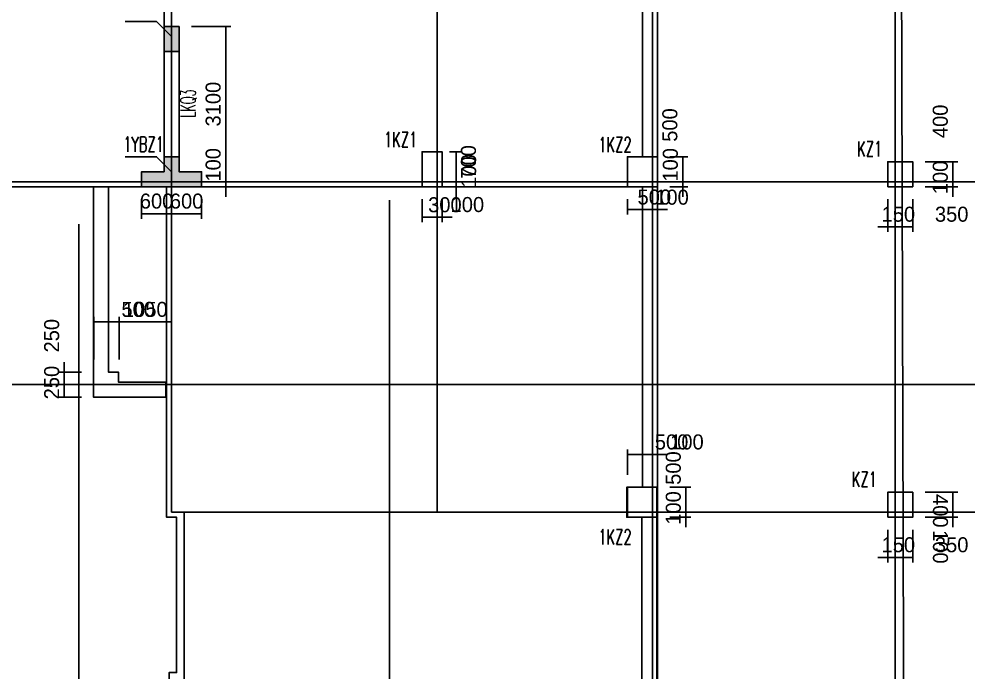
# Model space of a CAD drawing. Extents: x 387171 to 699106, y 11966 to 245688.
# Drawn here: x 639461 to 658430, y 207349 to 220388 of the extents above; entities that cross this region are included whole.
import ezdxf
from ezdxf.enums import TextEntityAlignment as Align

# ---------------------------------------------------------------- set-up
doc = ezdxf.new("R2010")
doc.units = 0
doc.header["$LTSCALE"] = 100
doc.header["$MEASUREMENT"] = 0
doc.linetypes.add('DASHED', pattern=[19.05, 12.7, -6.35])
for name, color, linetype in [('b边缘构件', 235, 'Continuous'), ('COLU', 7, 'Continuous'), ('colu-主楼', 7, 'Continuous'), ('COLU_DASH', 9, 'DASHED'), ('DIM', 3, 'Continuous'), ('DOTE', 253, 'Continuous'), ('NUM', 7, 'Continuous'), ('Q-TEXT', 2, 'Continuous'), ('TEXT', 7, 'Continuous'), ('THIN', 7, 'Continuous'), ('wall-主楼', 2, 'Continuous'), ('Y阴影', 254, 'Continuous'), ('小尺寸', 4, 'Continuous'), ('柱标注', 2, 'Continuous')]:
    doc.layers.add(name, color=color, linetype=linetype)
doc.styles.add('hztxt', font='hztxt')
doc.styles.get("Standard").update_dxf_attribs({"font": 'standard'})
doc.dimstyles.get("Standard").update_dxf_attribs({"dimtxt": 300, "dimasz": 100, "dimexe": 100, "dimexo": 250, "dimgap": 100, "dimtad": 0, "dimtoh": 1, "dimdec": 0, "dimdsep": 46, "dimcen": 0.09, "dimclrt": 7, "dimadec": 0, "dimazin": 0, "dimtfac": 1, "dimtdec": 4, "dimtofl": 0, "dimtmove": 0, "dimatfit": 3, "dimfxl": 1, "dimtolj": 1, "dimtzin": 0, "dimarcsym": 0})

# ---------------------------------------------------------------- blocks, each defined once
blk = doc.blocks.new('*D390')
at = {"layer": '小尺寸', "color": 0, "linetype": 'ByBlock', "lineweight": -2}
for p, q in [((643589, 216838), (643589, 217338)), ((643508, 217138), (643689, 217138)), ((643508, 217038), (643689, 217038))]:
    blk.add_line(p, q, dxfattribs=at)
for points in [[(643589, 217138), (643572, 217238), (643605, 217238)], [(643589, 217038), (643605, 216938), (643572, 216938)]]:
    blk.add_solid(points, dxfattribs=at)
at = {"layer": '小尺寸', "color": 7, "linetype": 'Continuous', "lineweight": -2, "insert": (643339, 217476), "char_height": 300, "width": 476.67, "attachment_point": 5, "rotation": 90, "style": 'hztxt'}
blk.add_mtext('100', dxfattribs=at)
blk = doc.blocks.new('*D1885')
at = {"layer": '小尺寸', "color": 0, "linetype": 'ByBlock', "lineweight": -2}
for p, q in [((642908, 220238), (643689, 220238)), ((643589, 217138), (643589, 220238)), ((643508, 217138), (643689, 217138))]:
    blk.add_line(p, q, dxfattribs=at)
for points in [[(643589, 220238), (643605, 220138), (643572, 220138)], [(643589, 217138), (643572, 217238), (643605, 217238)]]:
    blk.add_solid(points, dxfattribs=at)
at = {"layer": '小尺寸', "color": 7, "linetype": 'Continuous', "lineweight": -2, "insert": (643339, 218688), "char_height": 300, "width": 775, "attachment_point": 5, "rotation": 90, "style": 'hztxt'}
blk.add_mtext('3100', dxfattribs=at)
blk = doc.blocks.new('*D2382')
at = {"layer": '小尺寸', "color": 0, "linetype": 'ByBlock', "lineweight": -2}
for p, q in [((648188, 217338), (648188, 216838)), ((648058, 217138), (648288, 217138)), ((648058, 217038), (648288, 217038))]:
    blk.add_line(p, q, dxfattribs=at)
for points in [[(648188, 217138), (648172, 217238), (648205, 217238)], [(648188, 217038), (648205, 216938), (648172, 216938)]]:
    blk.add_solid(points, dxfattribs=at)
at = {"layer": '小尺寸', "color": 7, "linetype": 'Continuous', "lineweight": -2, "insert": (648441, 217353), "char_height": 300, "width": 476.67, "attachment_point": 5, "rotation": 90, "style": 'hztxt'}
blk.add_mtext('100', dxfattribs=at)
blk = doc.blocks.new('*D2335')
at = {"layer": '小尺寸', "color": 0, "linetype": 'ByBlock', "lineweight": -2}
for p, q in [((648058, 217738), (648288, 217738)), ((648188, 217038), (648188, 217738)), ((648058, 217038), (648288, 217038))]:
    blk.add_line(p, q, dxfattribs=at)
for points in [[(648188, 217738), (648205, 217638), (648172, 217638)], [(648188, 217038), (648172, 217138), (648205, 217138)]]:
    blk.add_solid(points, dxfattribs=at)
at = {"layer": '小尺寸', "color": 7, "linetype": 'Continuous', "lineweight": -2, "insert": (648437, 217535), "char_height": 300, "width": 566.67, "attachment_point": 5, "rotation": 90, "style": 'hztxt'}
blk.add_mtext('700', dxfattribs=at)
blk = doc.blocks.new('*D1889')
at = {"layer": '小尺寸', "color": 0, "linetype": 'ByBlock', "lineweight": -2}
for p, q in [((647808, 216788), (647808, 216328)), ((647908, 216788), (647908, 216328)), ((648108, 216428), (647608, 216428))]:
    blk.add_line(p, q, dxfattribs=at)
for points in [[(647808, 216428), (647708, 216411), (647708, 216444)], [(647908, 216428), (648008, 216444), (648008, 216411)]]:
    blk.add_solid(points, dxfattribs=at)
at = {"layer": '小尺寸', "color": 7, "linetype": 'Continuous', "lineweight": -2, "insert": (648414, 216681), "char_height": 300, "width": 476.67, "attachment_point": 5, "rotation": 360, "style": 'hztxt'}
blk.add_mtext('100', dxfattribs=at)
blk = doc.blocks.new('*D1474')
at = {"layer": '小尺寸', "color": 0, "linetype": 'ByBlock', "lineweight": -2}
for p, q in [((647508, 216788), (647508, 216328)), ((647808, 216788), (647808, 216328)), ((647808, 216428), (647508, 216428))]:
    blk.add_line(p, q, dxfattribs=at)
for points in [[(647508, 216428), (647608, 216444), (647608, 216411)], [(647808, 216428), (647708, 216411), (647708, 216444)]]:
    blk.add_solid(points, dxfattribs=at)
at = {"layer": '小尺寸', "color": 7, "linetype": 'Continuous', "lineweight": -2, "insert": (647965, 216677), "char_height": 300, "width": 566.67, "attachment_point": 5, "rotation": 360, "style": 'hztxt'}
blk.add_mtext('300', dxfattribs=at)
blk = doc.blocks.new('*D2387')
at = {"layer": '小尺寸', "color": 0, "linetype": 'ByBlock', "lineweight": -2}
for p, q in [((651608, 216788), (651608, 216483)), ((652108, 216788), (652108, 216483)), ((651608, 216583), (652108, 216583))]:
    blk.add_line(p, q, dxfattribs=at)
for points in [[(651608, 216583), (651708, 216599), (651708, 216566)], [(652108, 216583), (652008, 216566), (652008, 216599)]]:
    blk.add_solid(points, dxfattribs=at)
at = {"layer": '小尺寸', "color": 7, "linetype": 'Continuous', "lineweight": -2, "insert": (652146, 216831), "char_height": 300, "width": 566.67, "attachment_point": 5, "style": 'hztxt'}
blk.add_mtext('500', dxfattribs=at)
blk = doc.blocks.new('*D2338')
at = {"layer": '小尺寸', "color": 0, "linetype": 'ByBlock', "lineweight": -2}
for p, q in [((652108, 216788), (652108, 216483)), ((652208, 216788), (652208, 216483)), ((651908, 216583), (652408, 216583))]:
    blk.add_line(p, q, dxfattribs=at)
for points in [[(652108, 216583), (652008, 216566), (652008, 216599)], [(652208, 216583), (652308, 216599), (652308, 216566)]]:
    blk.add_solid(points, dxfattribs=at)
at = {"layer": '小尺寸', "color": 7, "linetype": 'Continuous', "lineweight": -2, "insert": (652500, 216828), "char_height": 300, "width": 476.67, "attachment_point": 5, "style": 'hztxt'}
blk.add_mtext('100', dxfattribs=at)
blk = doc.blocks.new('*D1891')
at = {"layer": '小尺寸', "color": 0, "linetype": 'ByBlock', "lineweight": -2}
for p, q in [((652718, 216838), (652718, 217338)), ((652458, 217138), (652818, 217138)), ((652458, 217038), (652818, 217038))]:
    blk.add_line(p, q, dxfattribs=at)
for points in [[(652718, 217138), (652701, 217238), (652734, 217238)], [(652718, 217038), (652734, 216938), (652701, 216938)]]:
    blk.add_solid(points, dxfattribs=at)
at = {"layer": '小尺寸', "color": 7, "linetype": 'Continuous', "lineweight": -2, "insert": (652468, 217476), "char_height": 300, "width": 476.67, "attachment_point": 5, "rotation": 90, "style": 'hztxt'}
blk.add_mtext('100', dxfattribs=at)
blk = doc.blocks.new('*D1477')
at = {"layer": '小尺寸', "color": 0, "linetype": 'ByBlock', "lineweight": -2}
for p, q in [((652458, 217638), (652818, 217638)), ((652718, 217138), (652718, 217638)), ((652458, 217138), (652818, 217138))]:
    blk.add_line(p, q, dxfattribs=at)
for points in [[(652718, 217638), (652734, 217538), (652701, 217538)], [(652718, 217138), (652701, 217238), (652734, 217238)]]:
    blk.add_solid(points, dxfattribs=at)
at = {"layer": '小尺寸', "color": 7, "linetype": 'Continuous', "lineweight": -2, "insert": (652458, 218271), "char_height": 300, "width": 566.67, "attachment_point": 5, "rotation": 90, "style": 'hztxt'}
blk.add_mtext('500', dxfattribs=at)
blk = doc.blocks.new('*D1411')
at = {"layer": '小尺寸', "color": 0, "linetype": 'ByBlock', "lineweight": -2}
for p, q in [((651608, 211288), (651608, 211791)), ((652108, 211288), (652108, 211791)), ((651608, 211691), (652108, 211691))]:
    blk.add_line(p, q, dxfattribs=at)
for points in [[(651608, 211691), (651708, 211707), (651708, 211674)], [(652108, 211691), (652008, 211674), (652008, 211707)]]:
    blk.add_solid(points, dxfattribs=at)
at = {"layer": '小尺寸', "color": 7, "linetype": 'Continuous', "lineweight": -2, "insert": (652491, 211941), "char_height": 300, "width": 566.67, "attachment_point": 5, "style": 'hztxt'}
blk.add_mtext('500', dxfattribs=at)
blk = doc.blocks.new('*D1363')
at = {"layer": '小尺寸', "color": 0, "linetype": 'ByBlock', "lineweight": -2}
for p, q in [((652108, 211288), (652108, 211791)), ((652208, 211288), (652208, 211791)), ((651908, 211691), (652408, 211691))]:
    blk.add_line(p, q, dxfattribs=at)
for points in [[(652108, 211691), (652008, 211674), (652008, 211707)], [(652208, 211691), (652308, 211707), (652308, 211674)]]:
    blk.add_solid(points, dxfattribs=at)
at = {"layer": '小尺寸', "color": 7, "linetype": 'Continuous', "lineweight": -2, "insert": (652798, 211941), "char_height": 300, "width": 476.67, "attachment_point": 5, "style": 'hztxt'}
blk.add_mtext('100', dxfattribs=at)
blk = doc.blocks.new('*D924')
at = {"layer": '小尺寸', "color": 0, "linetype": 'ByBlock', "lineweight": -2}
for p, q in [((652777, 210238), (652777, 210738)), ((652458, 210538), (652877, 210538)), ((652458, 210438), (652877, 210438))]:
    blk.add_line(p, q, dxfattribs=at)
for points in [[(652777, 210538), (652761, 210638), (652794, 210638)], [(652777, 210438), (652794, 210338), (652761, 210338)]]:
    blk.add_solid(points, dxfattribs=at)
at = {"layer": '小尺寸', "color": 7, "linetype": 'Continuous', "lineweight": -2, "insert": (652527, 210624), "char_height": 300, "width": 476.67, "attachment_point": 5, "rotation": 90, "style": 'hztxt'}
blk.add_mtext('100', dxfattribs=at)
blk = doc.blocks.new('*D513')
at = {"layer": '小尺寸', "color": 0, "linetype": 'ByBlock', "lineweight": -2}
for p, q in [((652458, 211038), (652877, 211038)), ((652777, 210538), (652777, 211038)), ((652458, 210538), (652877, 210538))]:
    blk.add_line(p, q, dxfattribs=at)
for points in [[(652777, 211038), (652794, 210938), (652761, 210938)], [(652777, 210538), (652761, 210638), (652794, 210638)]]:
    blk.add_solid(points, dxfattribs=at)
at = {"layer": '小尺寸', "color": 7, "linetype": 'Continuous', "lineweight": -2, "insert": (652527, 211421), "char_height": 300, "width": 566.67, "attachment_point": 5, "rotation": 90, "style": 'hztxt'}
blk.add_mtext('500', dxfattribs=at)
blk = doc.blocks.new('*D2505')
at = {"layer": '小尺寸', "color": 0, "linetype": 'ByBlock', "lineweight": -2}
for p, q in [((642508, 216788), (642508, 216400)), ((643108, 216788), (643108, 216400)), ((642508, 216500), (643108, 216500))]:
    blk.add_line(p, q, dxfattribs=at)
for points in [[(642508, 216500), (642608, 216517), (642608, 216483)], [(643108, 216500), (643008, 216483), (643008, 216517)]]:
    blk.add_solid(points, dxfattribs=at)
at = {"layer": '小尺寸', "color": 7, "linetype": 'Continuous', "lineweight": -2, "insert": (642808, 216750), "char_height": 300, "width": 556.67, "attachment_point": 5, "style": 'hztxt'}
blk.add_mtext('600', dxfattribs=at)
blk = doc.blocks.new('*D2062')
at = {"layer": '小尺寸', "color": 0, "linetype": 'ByBlock', "lineweight": -2}
for p, q in [((641908, 216788), (641908, 216400)), ((642508, 216788), (642508, 216400)), ((641908, 216500), (642508, 216500))]:
    blk.add_line(p, q, dxfattribs=at)
for points in [[(641908, 216500), (642008, 216517), (642008, 216483)], [(642508, 216500), (642408, 216483), (642408, 216517)]]:
    blk.add_solid(points, dxfattribs=at)
at = {"layer": '小尺寸', "color": 7, "linetype": 'Continuous', "lineweight": -2, "insert": (642208, 216750), "char_height": 300, "width": 556.67, "attachment_point": 5, "style": 'hztxt'}
blk.add_mtext('600', dxfattribs=at)
blk = doc.blocks.new('*D1646')
at = {"layer": 'DIM', "color": 0, "linetype": 'ByBlock', "lineweight": -2}
for p, q in [((640958, 213588), (640958, 214438)), ((641458, 213588), (641458, 214438)), ((640958, 214338), (641458, 214338))]:
    blk.add_line(p, q, dxfattribs=at)
for points in [[(640958, 214338), (641058, 214355), (641058, 214321)], [(641458, 214338), (641358, 214321), (641358, 214355)]]:
    blk.add_solid(points, dxfattribs=at)
at = {"layer": 'DIM', "color": 7, "linetype": 'Continuous', "lineweight": -2, "insert": (641841, 214588), "char_height": 300, "width": 566.67, "attachment_point": 5, "style": 'hztxt'}
blk.add_mtext('500', dxfattribs=at)
blk = doc.blocks.new('*D1223')
at = {"layer": 'DIM', "color": 0, "linetype": 'ByBlock', "lineweight": -2}
for p, q in [((640365, 213538), (640365, 212888)), ((640708, 213338), (640265, 213338)), ((640708, 213088), (640265, 213088))]:
    blk.add_line(p, q, dxfattribs=at)
for points in [[(640365, 213338), (640349, 213438), (640382, 213438)], [(640365, 213088), (640382, 212988), (640349, 212988)]]:
    blk.add_solid(points, dxfattribs=at)
at = {"layer": 'DIM', "color": 7, "linetype": 'Continuous', "lineweight": -2, "insert": (640115, 214064), "char_height": 300, "width": 566.67, "attachment_point": 5, "rotation": 90, "style": 'hztxt'}
blk.add_mtext('250', dxfattribs=at)
blk = doc.blocks.new('*D791')
at = {"layer": 'DIM', "color": 0, "linetype": 'ByBlock', "lineweight": -2}
for p, q in [((640708, 213088), (640265, 213088)), ((640365, 213088), (640365, 212838)), ((640708, 212838), (640265, 212838))]:
    blk.add_line(p, q, dxfattribs=at)
for points in [[(640365, 213088), (640382, 212988), (640349, 212988)], [(640365, 212838), (640349, 212938), (640382, 212938)]]:
    blk.add_solid(points, dxfattribs=at)
at = {"layer": 'DIM', "color": 7, "linetype": 'Continuous', "lineweight": -2, "insert": (640115, 213128), "char_height": 300, "width": 566.67, "attachment_point": 5, "rotation": 90, "style": 'hztxt'}
blk.add_mtext('250', dxfattribs=at)
blk = doc.blocks.new('*D684')
at = {"layer": 'DIM', "color": 0, "linetype": 'ByBlock', "lineweight": -2}
for p, q in [((656808, 210188), (656808, 209538)), ((656958, 210188), (656958, 209538)), ((656608, 209638), (657158, 209638))]:
    blk.add_line(p, q, dxfattribs=at)
for points in [[(656808, 209638), (656708, 209621), (656708, 209655)], [(656958, 209638), (657058, 209655), (657058, 209621)]]:
    blk.add_solid(points, dxfattribs=at)
at = {"layer": 'DIM', "color": 7, "linetype": 'Continuous', "lineweight": -2, "insert": (657019, 209888), "char_height": 300, "width": 476.67, "attachment_point": 5, "style": 'hztxt'}
blk.add_mtext('150', dxfattribs=at)
blk = doc.blocks.new('*D1147')
at = {"layer": 'DIM', "color": 0, "linetype": 'ByBlock', "lineweight": -2}
for p, q in [((656958, 210188), (656958, 209538)), ((657308, 210188), (657308, 209538)), ((656958, 209638), (657308, 209638))]:
    blk.add_line(p, q, dxfattribs=at)
for points in [[(656958, 209638), (657058, 209655), (657058, 209621)], [(657308, 209638), (657208, 209621), (657208, 209655)]]:
    blk.add_solid(points, dxfattribs=at)
at = {"layer": 'DIM', "color": 7, "linetype": 'Continuous', "lineweight": -2, "insert": (658084, 209888), "char_height": 300, "width": 566.67, "attachment_point": 5, "style": 'hztxt'}
blk.add_mtext('350', dxfattribs=at)
blk = doc.blocks.new('*D734')
at = {"layer": 'DIM', "color": 0, "linetype": 'ByBlock', "lineweight": -2}
for p, q in [((658108, 210238), (658108, 210738)), ((657558, 210538), (658208, 210538)), ((657558, 210438), (658208, 210438))]:
    blk.add_line(p, q, dxfattribs=at)
for points in [[(658108, 210538), (658091, 210638), (658125, 210638)], [(658108, 210438), (658125, 210338), (658091, 210338)]]:
    blk.add_solid(points, dxfattribs=at)
at = {"layer": 'DIM', "color": 7, "linetype": 'Continuous', "lineweight": -2, "insert": (657858, 209848), "char_height": 300, "width": 476.67, "attachment_point": 5, "rotation": 270, "style": 'hztxt'}
blk.add_mtext('100', dxfattribs=at)
blk = doc.blocks.new('*D290')
at = {"layer": 'DIM', "color": 0, "linetype": 'ByBlock', "lineweight": -2}
for p, q in [((657558, 210938), (658208, 210938)), ((658108, 210538), (658108, 210938)), ((657558, 210538), (658208, 210538))]:
    blk.add_line(p, q, dxfattribs=at)
for points in [[(658108, 210938), (658125, 210838), (658091, 210838)], [(658108, 210538), (658091, 210638), (658125, 210638)]]:
    blk.add_solid(points, dxfattribs=at)
at = {"layer": 'DIM', "color": 7, "linetype": 'Continuous', "lineweight": -2, "insert": (657858, 210568), "char_height": 300, "width": 576.67, "attachment_point": 5, "rotation": 270, "style": 'hztxt'}
blk.add_mtext('400', dxfattribs=at)
blk = doc.blocks.new('*D1901')
at = {"layer": 'DIM', "color": 0, "linetype": 'ByBlock', "lineweight": -2}
for p, q in [((656808, 216788), (656808, 216138)), ((656958, 216788), (656958, 216138)), ((656608, 216238), (657158, 216238))]:
    blk.add_line(p, q, dxfattribs=at)
for points in [[(656808, 216238), (656708, 216221), (656708, 216255)], [(656958, 216238), (657058, 216255), (657058, 216221)]]:
    blk.add_solid(points, dxfattribs=at)
at = {"layer": 'DIM', "color": 7, "linetype": 'Continuous', "lineweight": -2, "insert": (657019, 216488), "char_height": 300, "width": 476.67, "attachment_point": 5, "style": 'hztxt'}
blk.add_mtext('150', dxfattribs=at)
blk = doc.blocks.new('*D1453')
at = {"layer": 'DIM', "color": 0, "linetype": 'ByBlock', "lineweight": -2}
for p, q in [((656958, 216788), (656958, 216138)), ((657308, 216788), (657308, 216138)), ((656958, 216238), (657308, 216238))]:
    blk.add_line(p, q, dxfattribs=at)
for points in [[(656958, 216238), (657058, 216255), (657058, 216221)], [(657308, 216238), (657208, 216221), (657208, 216255)]]:
    blk.add_solid(points, dxfattribs=at)
at = {"layer": 'DIM', "color": 7, "linetype": 'Continuous', "lineweight": -2, "insert": (658084, 216488), "char_height": 300, "width": 566.67, "attachment_point": 5, "style": 'hztxt'}
blk.add_mtext('350', dxfattribs=at)
blk = doc.blocks.new('*D1417')
at = {"layer": 'DIM', "color": 0, "linetype": 'ByBlock', "lineweight": -2}
for p, q in [((658108, 216838), (658108, 217338)), ((657558, 217138), (658208, 217138)), ((657558, 217038), (658208, 217038))]:
    blk.add_line(p, q, dxfattribs=at)
for points in [[(658108, 217138), (658091, 217238), (658125, 217238)], [(658108, 217038), (658125, 216938), (658091, 216938)]]:
    blk.add_solid(points, dxfattribs=at)
at = {"layer": 'DIM', "color": 7, "linetype": 'Continuous', "lineweight": -2, "insert": (657858, 217224), "char_height": 300, "width": 476.67, "attachment_point": 5, "rotation": 90, "style": 'hztxt'}
blk.add_mtext('100', dxfattribs=at)
blk = doc.blocks.new('*D940')
at = {"layer": 'DIM', "color": 0, "linetype": 'ByBlock', "lineweight": -2}
for p, q in [((657558, 217538), (658208, 217538)), ((658108, 217138), (658108, 217538)), ((657558, 217138), (658208, 217138))]:
    blk.add_line(p, q, dxfattribs=at)
for points in [[(658108, 217538), (658125, 217438), (658091, 217438)], [(658108, 217138), (658091, 217238), (658125, 217238)]]:
    blk.add_solid(points, dxfattribs=at)
at = {"layer": 'DIM', "color": 7, "linetype": 'Continuous', "lineweight": -2, "insert": (657858, 218344), "char_height": 300, "width": 576.67, "attachment_point": 5, "rotation": 90, "style": 'hztxt'}
blk.add_mtext('400', dxfattribs=at)
blk = doc.blocks.new('*D1049')
at = {"layer": 'DIM', "color": 0, "linetype": 'ByBlock', "lineweight": -2}
for p, q in [((641458, 213588), (641458, 214438)), ((642508, 213588), (642508, 214438)), ((641458, 214338), (642508, 214338))]:
    blk.add_line(p, q, dxfattribs=at)
for points in [[(641458, 214338), (641558, 214355), (641558, 214321)], [(642508, 214338), (642408, 214321), (642408, 214355)]]:
    blk.add_solid(points, dxfattribs=at)
at = {"layer": 'DIM', "color": 7, "linetype": 'Continuous', "lineweight": -2, "insert": (641983, 214588), "char_height": 300, "width": 690, "attachment_point": 5, "style": 'hztxt'}
blk.add_mtext('1050', dxfattribs=at)

msp = doc.modelspace()

# ---------------------------------------------------------------- hatches: boundary and pattern name
at = {"layer": 'Y阴影'}
h = msp.add_hatch(color=256, dxfattribs=at)
h.paths.add_polyline_path([(642508.1, 220237.9), (642358.1, 220237.9), (642358.1, 219737.9), (642508.1, 219737.9)], flags=0)
h.paths.add_polyline_path([(642658.1, 220187.9), (642508.1, 220037.9), (642508.1, 219737.9), (642658.1, 219737.9)], flags=0)
h.paths.add_polyline_path([(642658.1, 220187.9), (642658.1, 220237.9), (642508.1, 220237.9), (642508.1, 220037.9)], flags=0)
h = msp.add_hatch(color=256, dxfattribs=at)
h.paths.add_polyline_path([(642508.1, 217637.9), (642358.1, 217637.9), (642358.1, 217337.9), (641908.1, 217337.9), (641908.1, 217137.9), (642508.1, 217137.9)], flags=0)
h.paths.add_polyline_path([(642508.1, 217137.9), (641908.1, 217137.9), (641908.1, 217037.9), (642508.1, 217037.9)], flags=0)
h.paths.add_polyline_path([(643108.1, 217337.9), (642658.1, 217337.9), (642658.1, 217487.9), (642508.1, 217337.9), (642508.1, 217137.9), (643108.1, 217137.9)], flags=0)
h.paths.add_polyline_path([(642658.1, 217487.9), (642658.1, 217637.9), (642508.1, 217637.9), (642508.1, 217337.9)], flags=0)
h.paths.add_polyline_path([(643108.1, 217137.9), (642508.1, 217137.9), (642508.1, 217037.9), (643108.1, 217037.9)], flags=0)

# ---------------------------------------------------------------- linework, layer by layer
at = {"color": 6, "lineweight": 30}
for points in [[(476181.3, 232428.8), (494258.1, 233154.4), (494258.1, 231537.9), (540808.1, 231537.9), (540808.1, 232387.9), (590208.1, 232387.9), (590208.1, 232187.9), (593108.1, 232187.9), (593108.1, 230737.9), (608058.1, 230737.9), (608058.1, 231687.9), (648158.1, 231687.9), (648158.1, 230737.9), (657058.1, 230737.9), (657158.1, 196187.9), (658248.2, 196187.9), (663075.9, 83077.9), (659946, 47787.8), (654318.1, 48286.9), (653832.2, 42808.4), (496133.5, 56794.9), (482757.4, 68610.1), (476181.3, 232428.8)], [(641245.3, 217038.9), (640945.3, 217038.9), (640945.3, 212838.9), (642395.3, 212838.9), (642395.3, 213138.9), (641445.3, 213138.9), (641445.3, 213338.9), (641245.3, 213338.9), (641245.3, 217038.9), (640945.3, 217038.9)], [(651895.3, 211038.9), (651595.3, 211038.9), (651595.3, 210438.9), (651895.3, 210438.9), (651895.3, 201888.9), (651595.3, 201888.9), (651596.1, 201288.9), (652195.3, 201288.9), (652195.2, 211038.9), (651595.3, 211038.9)]]:
    msp.add_lwpolyline(points, dxfattribs=at)
at = {"color": 1, "lineweight": 30}
msp.add_lwpolyline([(608308.1, 217037.9), (652208.1, 217037.9), (652208.1, 225137.9), (652808.1, 225137.9), (652808.1, 228587.9), (652208.1, 228587.9), (652208.1, 230737.9), (648158.1, 230737.9), (648158.1, 231687.9), (645108.1, 231687.9), (645108.1, 229737.9), (642408.1, 229737.9), (642408.1, 225337.9), (631758.1, 225337.9), (631758.1, 229237.9), (624358.1, 229237.9), (624358.1, 226837.9), (623608.1, 226837.9), (623608.1, 225337.9), (613908.1, 225337.9)], dxfattribs=at)
at = {"color": 2, "lineweight": 30}
msp.add_lwpolyline([(652808.1, 226037.9), (652458.1, 226037.9), (652458.1, 225487.9), (651858.1, 225487.9), (651858.1, 222437.9), (651308.1, 222437.9), (651308.1, 222137.9), (651908.1, 222137.9), (651908.1, 217637.9), (651608.1, 217637.9), (651608.1, 217037.9), (651908.1, 217037.9), (651908.1, 211037.9), (652208.1, 211037.9), (652207.8, 225137.9), (652808.1, 225137.9), (652808.1, 226037.9)], dxfattribs=at)
at = {"color": 4, "lineweight": 30}
msp.add_lwpolyline([(642358.1, 225037.9), (642358.1, 217337.9), (641908.1, 217337.9), (641908.1, 217037.9), (642408.1, 217037.9), (642408.1, 210437.9), (642608.1, 210437.9), (642608.1, 207337.9), (642458.1, 207337.9), (642458.1, 206737.9), (642608.1, 206737.9), (642608.1, 201837.9), (642508.1, 201837.9), (642508.1, 201337.9), (643008.1, 201337.9), (643008.1, 201437.9), (646608.1, 201437.9), (646608.1, 201337.9), (647108.1, 201337.9), (647108.1, 201537.9), (651608.1, 201537.9), (651608.8, 201287.9), (652208.1, 201287.9), (652207.8, 225137.9)], dxfattribs=at)
at = {"layer": 'b边缘构件'}
for points in [[(642658.1, 220237.9), (642358.1, 220237.9)], [(642358.1, 220237.9), (642358.1, 219737.9), (642658.1, 219737.9), (642658.1, 220237.9), (642358.1, 220237.9)], [(641908.1, 217337.9), (641908.1, 217037.9), (643108.1, 217037.9), (643108.1, 217337.9), (642658.1, 217337.9), (642658.1, 217637.9), (642358.1, 217637.9), (642358.1, 217337.9), (641908.1, 217337.9)]]:
    msp.add_lwpolyline(points, dxfattribs=at)
at = {"layer": 'COLU'}
for points in [[(656808.1, 217037.9), (657308.1, 217037.9), (657308.1, 217537.9), (656808.1, 217537.9)], [(656808.1, 210437.9), (657308.1, 210437.9), (657308.1, 210937.9), (656808.1, 210937.9)]]:
    msp.add_lwpolyline(points, close=True, dxfattribs=at)
at = {"layer": 'colu-主楼'}
for points in [[(647508.1, 217037.9), (647508.1, 217737.9), (647908.1, 217737.9), (647908.1, 217037.9)], [(652208.1, 217037.9), (652208.1, 217637.9), (651608.1, 217637.9), (651608.1, 217037.9)], [(652208.1, 210437.9), (652208.1, 211037.9), (651608.1, 211037.9), (651608.1, 210437.9)]]:
    msp.add_lwpolyline(points, close=True, dxfattribs=at)
at = {"layer": 'COLU_DASH'}
msp.add_line((642358.1, 219737.9), (642658.1, 219737.9), dxfattribs=at)
at = {"layer": 'DOTE'}
for p, q in [((652108.1, 238913.1), (652108.1, 196087.9)), ((656958.1, 238913.1), (656958.1, 195837.9)), ((642508.1, 234260.7), (642508.1, 210537.9)), ((647808.1, 210537.9), (647808.1, 222237.9)), ((608408.1, 217137.9), (664768.6, 217137.9)), ((646858.1, 216772.8), (646858.1, 196087.9)), ((640658.1, 216289.7), (640658.1, 179087.9)), ((488717.2, 213087.9), (664518.6, 213087.9)), ((642508.1, 210537.9), (664839.1, 210537.9)), ((642758.1, 210537.9), (642758.1, 196087.9))]:
    msp.add_line(p, q, dxfattribs=at)
at = {"layer": 'THIN', "color": 200}
for points in [[(642508.1, 220037.9), (642208.1, 220337.9), (641578.1, 220337.9)], [(642508.1, 217337.9), (642208.1, 217637.9), (641578.1, 217637.9)]]:
    msp.add_lwpolyline(points, dxfattribs=at)
at = {"layer": 'wall-主楼'}
msp.add_lwpolyline([(643108.1, 217037.9), (643108.1, 217337.9), (642658.1, 217337.9), (642658.1, 220237.9), (642358.1, 220237.9), (642358.1, 217337.9), (641908.1, 217337.9), (641908.1, 217037.9)], close=True, dxfattribs=at)

# ---------------------------------------------------------------- texts
at = {"layer": 'NUM', "color": 200, "width": 0.7}
for p in [(656196.5, 217644), (656091.1, 211044)]:
    msp.add_text('KZ1', height=300, dxfattribs=at).set_placement(p)
at = {"layer": 'Q-TEXT', "color": 3, "width": 0.6}
msp.add_text('LKQ3', height=300, rotation=90, dxfattribs=at).set_placement((642983.8, 218419.4))
at = {"layer": 'TEXT', "color": 200, "width": 0.7}
msp.add_text('1YBZ1', height=300, rotation=360, dxfattribs=at).set_placement((641542.7, 217737.9))
at = {"layer": '柱标注', "color": 200, "width": 0.7}
for s, p in [('1KZ1', (647081.1, 217979.7)), ('1KZ2', (651361.9, 217877.7)), ('1KZ2', (651361.9, 210046))]:
    msp.add_text(s, height=300, dxfattribs=at).set_placement(p, align=Align.MIDDLE_CENTER)

# ---------------------------------------------------------------- dimensions: what is measured, and where the dimension line sits
at = {"layer": 'DIM', "color": 200}
for p1, p2, picture, middle in [((657308.1, 217137.9), (657308.1, 217537.9), '*D940', (657858.1, 217756)), ((657308.1, 217037.9), (657308.1, 217137.9), '*D1417', (657858.1, 216836)), ((656808.1, 217037.9), (656958.1, 217037.9), '*D1901', (656606.1, 216487.9)), ((656958.1, 217037.9), (657308.1, 217037.9), '*D1453', (657526.1, 216487.9)), ((657308.1, 210537.9), (657308.1, 210937.9), '*D290', (657858.1, 211156)), ((657308.1, 210437.9), (657308.1, 210537.9), '*D734', (657858.1, 210236)), ((656808.1, 210437.9), (656958.1, 210437.9), '*D684', (656606.1, 209887.9)), ((656958.1, 210437.9), (657308.1, 210437.9), '*D1147', (657526.1, 209887.9))]:
    dim = msp.add_aligned_dim(p1=p1, p2=p2, distance=-800, dimstyle='Standard', dxfattribs=at)
    dim.commit()
    dim.dimension.update_dxf_attribs({"geometry": picture, "text_midpoint": middle})
for base, p1, p2, picture, middle in [((641458.1, 214337.9), (640958.1, 213337.9), (641458.1, 213337.9), '*D1646', (641208.1, 214587.9)), ((642508.1, 214337.9), (641458.1, 213337.9), (642508.1, 213337.9), '*D1049', (641983.1, 214587.9))]:
    dim = msp.add_linear_dim(base=base, p1=p1, p2=p2, dimstyle='Standard', dxfattribs=at)
    dim.commit()
    dim.dimension.update_dxf_attribs({"geometry": picture, "text_midpoint": middle})
for base, p1, p2, picture, middle in [((640365.3, 213087.9), (640958.1, 213337.9), (640958.1, 213087.9), '*D1223', (640115.3, 213556)), ((640365.3, 212837.9), (640958.1, 213087.9), (640958.1, 212837.9), '*D791', (640115.3, 212619.9))]:
    dim = msp.add_linear_dim(base=base, p1=p1, p2=p2, angle=270, dimstyle='Standard', dxfattribs=at)
    dim.commit()
    dim.dimension.update_dxf_attribs({"geometry": picture, "text_midpoint": middle})
at = {"layer": '小尺寸'}
for base, p1, p2, angle, picture, middle in [((643588.7, 220237.9), (643258.1, 217137.9), (642658.1, 220237.9), 90, '*D1885', (643338.7, 218687.9)), ((652717.7, 217637.9), (652208.1, 217137.9), (652208.1, 217637.9), 90, '*D1477', (652458.1, 217637.9)), ((643588.7, 217137.9), (643258.1, 217037.9), (643258.1, 217137.9), 90, '*D390', (643338.7, 217087.9)), ((648188.3, 217737.9), (647808.1, 217037.9), (647808.1, 217737.9), 90, '*D2335', (648437, 217534.8)), ((652717.7, 217137.9), (652208.1, 217037.9), (652208.1, 217137.9), 90, '*D1891', (652467.7, 217087.9)), ((648188.3, 217037.9), (647808.1, 217137.9), (647808.1, 217037.9), 90, '*D2382', (648440.9, 216965)), ((647508.1, 216427.8), (647808.1, 217037.9), (647508.1, 217037.9), 180, '*D1474', (647432.1, 216676.7)), ((647808.1, 216427.8), (647908.1, 217037.9), (647808.1, 217037.9), 180, '*D1889', (648025.6, 216680.6)), ((652777.4, 211037.9), (652208.1, 210537.9), (652208.1, 211037.9), 90, '*D513', (652527.4, 210787.9)), ((652777.4, 210537.9), (652208.1, 210437.9), (652208.1, 210537.9), 90, '*D924', (652527.4, 210236))]:
    dim = msp.add_linear_dim(base=base, p1=p1, p2=p2, angle=angle, dimstyle='Standard', dxfattribs=at)
    dim.commit()
    dim.dimension.update_dxf_attribs({"geometry": picture, "text_midpoint": middle})
for base, p1, p2, picture, middle in [((642508.1, 216500.1), (641908.1, 217037.9), (642508.1, 217037.9), '*D2062', (642208.1, 216750.1)), ((643108.1, 216500.1), (642508.1, 217037.9), (643108.1, 217037.9), '*D2505', (642808.1, 216750.1)), ((652108.1, 216582.6), (651608.1, 217037.9), (652108.1, 217037.9), '*D2387', (651512.7, 216830.9)), ((652208.1, 216582.6), (652108.1, 217037.9), (652208.1, 217037.9), '*D2338', (652112, 216828.1)), ((652108.1, 211690.7), (651608.1, 211037.9), (652108.1, 211037.9), '*D1411', (651858.1, 211940.7)), ((652208.1, 211690.7), (652108.1, 211037.9), (652208.1, 211037.9), '*D1363', (652410, 211940.7))]:
    dim = msp.add_linear_dim(base=base, p1=p1, p2=p2, dimstyle='Standard', dxfattribs=at)
    dim.commit()
    dim.dimension.update_dxf_attribs({"geometry": picture, "text_midpoint": middle})

doc.saveas('drawing.dxf')
